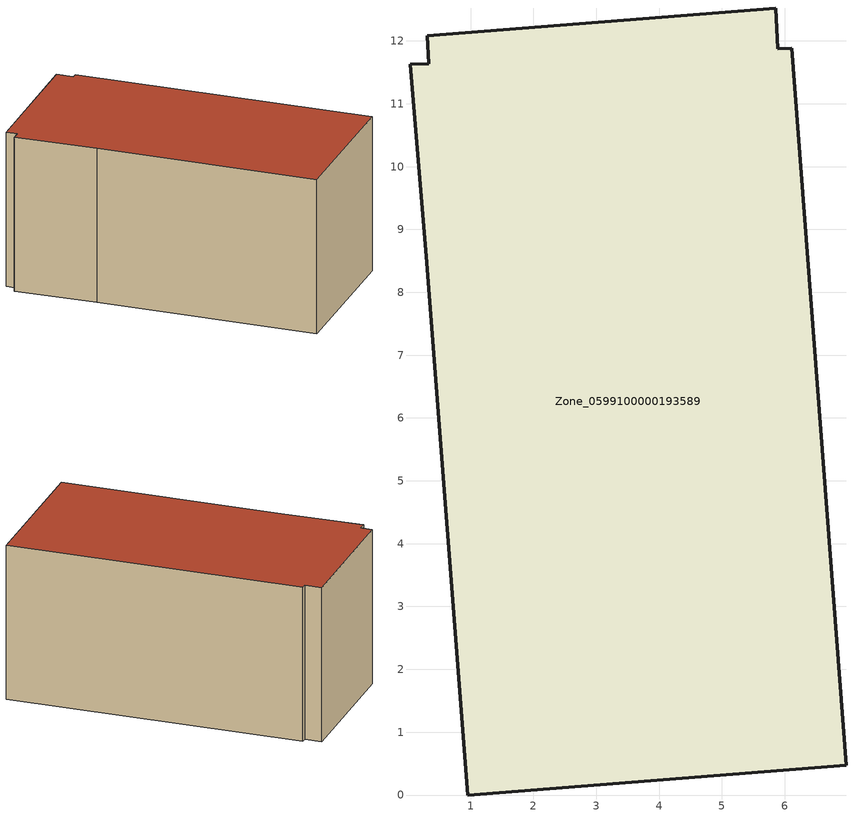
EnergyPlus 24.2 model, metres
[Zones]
Zone_0599100000193589
 floor ground (C_G): 0.31,12.08 5.86,12.52 5.89,11.88 6.11,11.88 6.98,0.47 0.95,0 0.3,8.47 0.04,11.62 0.33,11.64 z0
 wall outside (C_F): 0.95,0 6.98,0.47 6.11,11.88 5.89,11.88 5.86,12.52 0.31,12.08 0.33,11.64 0.04,11.62 0.3,8.47 0.95,0 z0:6.12
 roof outside (C_R): 0.31,12.08 0.33,11.64 0.04,11.62 0.3,8.47 0.95,0 6.98,0.47 6.11,11.88 5.89,11.88 5.86,12.52 z6.12
[BUILDING]
Pand.0599100000193589: North Axis=0; Terrain=City; Loads Convergence Tolerance Value=0.04; Temperature Convergence Tolerance Value=0.4; Solar Distribution=FullExterior; Maximum Number of Warmup Days=25; Minimum Number of Warmup Days=1
[Site:Location]
Rotterdam.The.Hague.AP_ZH_NLD Design_Conditions: Latitude=51.96; Longitude=4.45; Time Zone=1; Elevation=-4.5
[SITE:GROUNDTEMPERATURE:BUILDINGSURFACE]
18, 18, 18, 18, 18, 18, 18, 18, 18, 18, 18, 18
[MATERIAL] Thermal Absorptance=0.9; Solar Absorptance=0.7; Visible Absorptance=0.7
Name | Roughness | Thickness | Conductivity | Density | Specific Heat
G.TI.1946-1964 | MediumSmooth | 0.15 | 1 | 540 | 1210
F.TI.1946-1964 | Rough | 0.3 | 0.857143 | 1920 | 840
R.TI.1946-1964 | MediumRough | 0.2 | 0.277778 | 1500 | 1000
[CONSTRUCTION]
C_G: G.TI.1946-1964
C_F: F.TI.1946-1964
C_R: R.TI.1946-1964
[ZONE]
Zone_0599100000193589: Type=1; Multiplier=1; Ceiling Height=Autocalculate; Volume=Autocalculate; Floor Area=autocalculate; Part of Total Floor Area=Yes
[ZONEINFILTRATION:DESIGNFLOWRATE]
Infil_Zone_0599100000193589: Zone or ZoneList or Space or SpaceList=Zone_0599100000193589; Schedule=AlwaysOn; Design Flow Rate Calculation Method=Flow/Area; Flow Rate per Floor Area=0.003; Constant Term Coefficient=1; Temperature Term Coefficient=0; Velocity Term Coefficient=0; Velocity Squared Term Coefficient=0
[HVACTEMPLATE:ZONE:IDEALLOADSAIRSYSTEM]
Zone_0599100000193589: Maximum Heating Supply Air Temperature=50; Minimum Cooling Supply Air Temperature=13; Maximum Heating Supply Air Humidity Ratio=0.0156; Minimum Cooling Supply Air Humidity Ratio=0.0077; Heating Limit=NoLimit; Cooling Limit=NoLimit; Dehumidification Control Type=ConstantSensibleHeatRatio; Cooling Sensible Heat Ratio=0.7; Dehumidification Setpoint=60; Humidification Control Type=None; Humidification Setpoint=30; Outdoor Air Method=None; Outdoor Air Flow Rate per Person=0.00944; Outdoor Air Flow Rate per Zone Floor Area=0; Outdoor Air Flow Rate per Zone=0; Demand Controlled Ventilation Type=None; Outdoor Air Economizer Type=NoEconomizer; Heat Recovery Type=None; Sensible Heat Recovery Effectiveness=0.7; Latent Heat Recovery Effectiveness=0.65
[ZONECONTROL:THERMOSTAT]
ThermostatControl_Zone_0599100000193589: Zone or ZoneList=Zone_0599100000193589; Control Type Schedule=DualSetpointControlType; Control 1=Thermostat_Zone_0599100000193589; Temperature Difference Between Cutout And Setpoint=0
[THERMOSTATSETPOINT:DUALSETPOINT]
Thermostat_Zone_0599100000193589: Heating Setpoint Temperature Schedule=HeatingSetpoint_Zone_0599100000193589; Cooling Setpoint Temperature Schedule=CoolingSetpoint_Zone_0599100000193589
[SCHEDULE:COMPACT]
HeatingSetpoint_Zone_0599100000193589: Through: 12/31, For: AllDays, Until: 24:00, 21
CoolingSetpoint_Zone_0599100000193589: Through: 12/31, For: AllDays, Until: 24:00, 24
DualSetpointControlType: Through: 12/31, For: AllDays, Until: 24:00, 4
AlwaysOn: Through: 12/31, For: AllDays, Until: 24:00, 1
